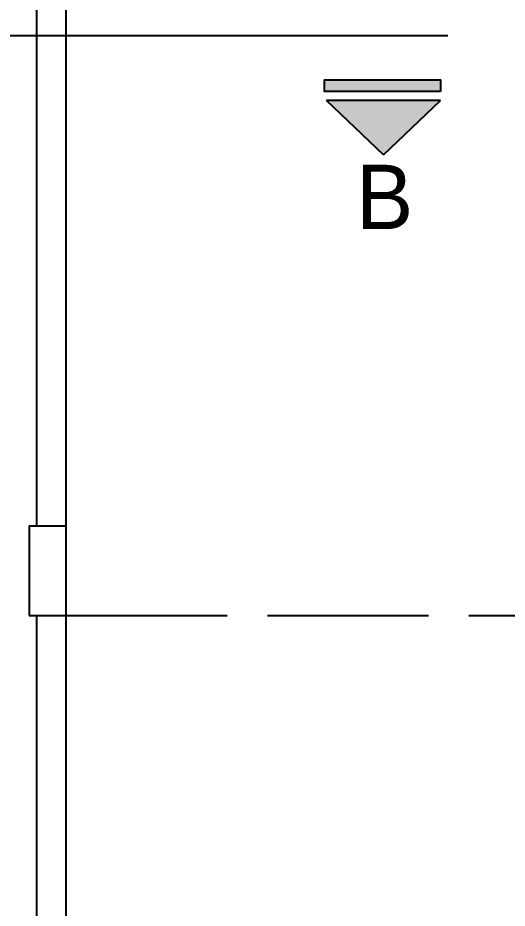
# Model space of a CAD drawing. Header units: metres. Extents: x -525 to 413, y -37 to 272.
# Drawn here: x 7.28 to 10.56, y 53.01 to 58.98 of the extents above; entities that cross this region are included whole.
import ezdxf

# ---------------------------------------------------------------- set-up
doc = ezdxf.new("R2010")
doc.units = ezdxf.units.M
doc.header["$MEASUREMENT"] = 0
doc.linetypes.add('ACAD_ISO02W100', pattern=[15, 12, -3])
doc.layers.get('0').update_dxf_attribs({"color": 254})
for name, color, linetype in [('COLUMNA', 254, 'Continuous'), ('L.COLUMNA', 254, 'Continuous'), ('NOFIJO', 254, 'Continuous')]:
    doc.layers.add(name, color=color, linetype=linetype)
doc.styles.get("Standard").update_dxf_attribs({"font": 'HTOWERT.TTF', "height": 0.08})

# ---------------------------------------------------------------- blocks, each defined once
blk = doc.blocks.new('D')
at = {"layer": 'COLUMNA', "ltscale": 0.2}
h = blk.add_hatch(color=256, dxfattribs=at)
h.set_gradient(color1=(0, 0, 26), color2=(0, 0, 0), rotation=30, one_color=1)
h.paths.add_polyline_path([(3167.8001, 1572.4537), (3167.4179, 1572.8181), (3167.0357, 1572.4537)])
h.paths.add_polyline_path([(3167.0357, 1572.3928), (3167.0357, 1572.3145), (3167.8133, 1572.3145), (3167.8133, 1572.3928)])
for p, q in [((3167.4179, 1572.8181), (3167.0357, 1572.4537)), ((3167.4179, 1572.8181), (3167.8001, 1572.4537)), ((3167.0357, 1572.4537), (3167.8001, 1572.4537))]:
    blk.add_line(p, q, dxfattribs=at)
blk.add_lwpolyline([(3167.0357, 1572.3928), (3167.8133, 1572.3928), (3167.8133, 1572.3145), (3167.0357, 1572.3145)], close=True, dxfattribs=at)

msp = doc.modelspace()

# ---------------------------------------------------------------- linework, layer by layer
for p, q in [((7.4071, 59.4692), (7.4071, 55.5692)), ((7.4071, 54.9692), (7.4071, 48.9692))]:
    msp.add_line(p, q)
msp.add_lwpolyline([(-14.3929, 39.1692), (7.6071, 39.1692), (7.6071, 79.1692), (-14.3929, 79.1692)], close=True)
at = {"layer": 'COLUMNA', "ltscale": 0.2}
msp.add_line((5.8127, 58.8592), (10.167, 58.8592), dxfattribs=at)
at = {"layer": 'L.COLUMNA', "linetype": 'ACAD_ISO02W100', "ltscale": 0.09}
msp.add_line((7.6071, 54.9692), (13.5176, 54.9692), dxfattribs=at)
at = {"layer": 'NOFIJO', "ltscale": 0.02}
msp.add_lwpolyline([(7.3571, 54.9692), (7.6071, 54.9692), (7.6071, 55.5692), (7.3571, 55.5692)], close=True, dxfattribs=at)

# ---------------------------------------------------------------- block references
at = {"layer": 'COLUMNA', "rotation": 180}
msp.add_blockref('D', (3177.1528, 1630.8765), dxfattribs=at)

# ---------------------------------------------------------------- texts
at = {"layer": 'COLUMNA', "ltscale": 0.2}
msp.add_text('B', height=0.4315, dxfattribs=at).set_placement((9.5494, 57.5606))

doc.saveas('drawing.dxf')
